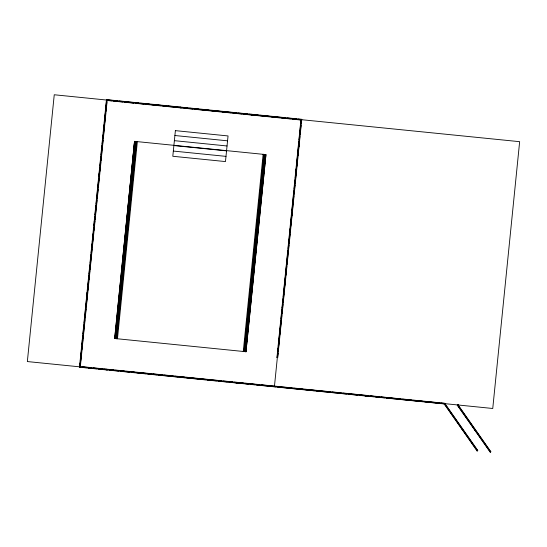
<?xml version="1.0" encoding="UTF-8"?>
<svg xmlns="http://www.w3.org/2000/svg" width="547" height="547" viewBox="0 0 547 547"><rect width="100%" height="100%" fill="white"/><g stroke="black" fill="none" stroke-linecap="round" stroke-linejoin="round"><path stroke-width="0.82" d="M444.786 403.399L444.13 403.843L477.093 450.919L477.743 450.461L444.779 403.385L444.164 403.871L444.834 403.59M277.705 357.389L277.028 357.519L277.719 357.588L301.773 119.314L106.467 99.622L79.486 367.215L444.417 403.946M80.129 362.811L79.705 367.037L80.053 367.071L80.525 362.852M80.3 361.123L80.641 357.738M80.812 356.049L81.236 351.817M81.407 350.128L81.749 346.743M81.92 345.054L82.351 340.829M82.515 339.133L82.857 335.755M83.028 334.06L83.459 329.834M83.629 328.145L83.965 324.761M84.135 323.072L84.477 319.687M84.648 317.998L85.585 308.693M85.756 307.004L86.693 297.705M86.864 296.009L87.205 292.631M87.376 290.936L87.807 286.71M87.971 285.021L88.313 281.637M88.484 279.948L88.915 275.715M89.086 274.026L89.421 270.642M89.592 268.953L90.023 264.727M90.193 263.032L91.041 254.581M91.212 252.885L92.149 243.586M92.32 241.897L93.175 233.439M93.428 230.902L93.769 227.518M93.94 225.829L94.371 221.603M94.542 219.915L94.877 216.53M95.048 214.841L95.479 210.609M95.65 208.92L95.992 205.535M96.156 203.846L96.587 199.621M96.757 197.925L97.605 189.474M97.776 187.778L98.72 178.479M98.884 176.79L99.828 167.485M99.998 165.796L100.333 162.411M100.504 160.722L100.935 156.497M101.106 154.801L101.448 151.423M101.612 149.728L102.043 145.502M102.214 143.813L102.556 140.429M102.727 138.74L103.151 134.507M103.321 132.818L103.663 129.434M103.834 127.745L104.169 124.36M104.34 122.672L105.284 113.373M105.455 111.677L106.391 102.378M79.794 367.181L79.855 366.524L79.985 367.201M79.924 366.859L80.347 362.613M80.518 360.911L80.867 357.512M81.038 355.817L81.38 352.418M81.551 350.716L81.975 346.47M82.153 344.767L82.494 341.369M82.665 339.673L83.007 336.275M83.26 333.725L83.609 330.326M83.78 328.624L84.122 325.226M84.375 322.675L84.635 320.132M84.888 317.581L85.236 314.183M85.407 312.481L85.749 309.082M86.002 306.532L86.344 303.134M86.522 301.438L86.864 298.04M87.035 296.337L87.458 292.091M87.629 290.389L87.978 286.99M88.149 285.288L89.086 275.948M89.257 274.245L89.605 270.847M89.776 269.145L90.118 265.746M90.371 263.196L90.713 259.798M90.891 258.102L91.233 254.704M91.486 252.153L91.828 248.755M91.999 247.053L92.347 243.654M92.6 241.104L92.86 238.56M93.113 236.01L93.455 232.612M93.626 230.909L93.975 227.511M94.146 225.815L94.569 221.562M94.74 219.867L95.082 216.468M95.26 214.766L95.684 210.52M95.855 208.817L96.197 205.419M96.368 203.723L96.716 200.325M96.887 198.623L97.229 195.224M97.482 192.674L97.824 189.276M97.995 187.58L98.344 184.175M98.597 181.631L98.939 178.233M99.11 176.531L99.451 173.132M99.711 170.582L99.971 168.032M100.142 166.336L100.566 162.083M100.737 160.387L101.086 156.989M101.257 155.286L101.68 151.04M101.851 149.338L102.193 145.94M102.364 144.244L102.795 139.991M102.966 138.295L103.226 135.745M103.479 133.195L103.821 129.796M103.998 128.101L104.34 124.702M104.593 122.152L104.935 118.754M105.106 117.051L105.455 113.653M105.708 111.103L106.05 107.704M106.221 106.009L106.562 102.61M80.696 361.157L81.038 357.779M81.209 356.083L81.633 351.858M81.804 350.169L82.146 346.784M82.317 345.095L82.741 340.863M82.912 339.174L83.253 335.79M83.424 334.101L84.361 324.802M84.532 323.106L84.874 319.728M85.045 318.033L85.387 314.655M85.558 312.959L85.982 308.734M86.152 307.045L86.494 303.66M86.665 301.971L87.089 297.746M87.26 296.05L87.602 292.672M87.773 290.977L88.197 286.751M88.368 285.062L88.71 281.678M88.881 279.989L89.817 270.683M89.988 268.994L90.33 265.61M90.501 263.921L91.438 254.622M91.609 252.926L91.951 249.548M92.122 247.853L92.546 243.627M92.716 241.938L93.058 238.554M93.229 236.865L93.571 233.48M93.824 230.943L94.166 227.559M94.337 225.87L94.761 221.644M94.932 219.949L95.274 216.571M95.445 214.875L96.381 205.576M96.552 203.887L96.894 200.503M97.065 198.814L98.002 189.508M98.173 187.819L98.515 184.435M98.686 182.746L99.11 178.52M99.28 176.825L99.622 173.447M99.793 171.751L100.217 167.526M100.388 165.837L100.73 162.452M100.901 160.763L101.325 156.531M101.496 154.842L101.838 151.457M102.009 149.769L102.945 140.47M103.116 138.774L104.053 129.475M104.224 127.786L104.566 124.401M104.737 122.713L105.079 119.328M105.25 117.639L105.674 113.414M105.844 111.718L106.186 108.34M106.357 106.644L106.781 102.419M106.275 369.847L106.535 369.211L106.474 369.868M117.461 338.784L137.345 141.639L136.613 141.564L116.737 338.709L114.644 338.497L134.521 141.352L265.951 154.603L245.979 351.742L265.951 154.603M114.74 338.511L134.521 141.352M115.02 338.538L134.617 141.365M115.472 338.579L135.348 141.441M116.053 338.641L135.929 141.495M132.23 372.466L132.292 371.81L132.429 372.486M158.186 375.085L158.247 374.428L158.384 375.105M184.141 377.703L184.209 377.047L184.339 377.724M210.096 380.315L210.164 379.659L210.294 380.336M236.051 382.934L236.311 382.298L236.249 382.955M244.666 351.612L264.543 154.466M245.247 351.666L265.124 154.521M245.699 351.714L265.575 154.569M262.006 385.553L262.266 384.917L262.204 385.573M276.96 357.512L300.905 120.025L301.725 119.355M277.192 357.205L277.616 352.959M277.787 351.256L278.129 347.865M278.307 346.162L280.871 320.692M281.042 318.99L281.985 309.65M282.156 307.954L282.498 304.556M282.669 302.86L283.1 298.614M283.271 296.918L283.613 293.52M283.784 291.818L284.727 282.478M284.898 280.782L285.24 277.384M285.411 275.688L286.348 266.348M286.525 264.652L287.975 250.218M288.146 248.516L289.089 239.176M289.26 237.48L289.602 234.082M289.773 232.386L290.204 228.14M290.375 226.437L290.717 223.046M290.888 221.344L291.319 217.097M291.489 215.402L291.831 212.004M292.002 210.308L292.344 206.91M292.515 205.214L293.459 195.874M293.63 194.171L293.971 190.78M294.142 189.077L294.566 184.831M294.744 183.136L295.086 179.737M295.257 178.042L296.194 168.702M296.365 167.006L296.706 163.608M296.884 161.912L297.308 157.666M297.479 155.963L297.821 152.565M297.992 150.869L298.423 146.623M298.594 144.928L298.935 141.529M299.106 139.834L299.448 136.435M299.708 133.885L300.563 125.4M300.734 123.697L301.165 119.451M301.206 119.991L301.472 119.355M274.437 386.476L277.78 353.335M277.951 351.639L278.293 348.241M278.553 345.69L278.895 342.292M279.066 340.59L279.408 337.191M279.667 334.641L279.92 332.091M280.18 329.547L280.522 326.149M280.693 324.446L281.035 321.048M281.295 318.498L281.637 315.099M281.808 313.397L282.149 309.999M282.32 308.303L282.751 304.057M282.922 302.354L283.264 298.956M283.435 297.253L283.777 293.855M283.948 292.16L284.378 287.907M284.549 286.211L284.891 282.813M285.062 281.11L285.404 277.712M285.664 275.162L286.006 271.763M286.177 270.068L286.519 266.669M286.772 264.119L287.031 261.569M287.291 259.018L287.633 255.62M287.804 253.924L288.146 250.526M288.406 247.976L288.748 244.577M288.919 242.875L289.26 239.477M289.431 237.781L289.862 233.528M290.033 231.832L290.375 228.434M290.546 226.732L291.401 218.232M291.66 215.689L292.002 212.284M292.173 210.588L292.515 207.19M292.775 204.64L293.117 201.241M293.288 199.539L293.63 196.141M293.883 193.597L294.142 191.047M294.402 188.496L294.744 185.098M294.997 182.548L295.257 179.997M295.428 178.301L295.859 174.049M296.03 172.353L296.371 168.955M296.542 167.252L296.966 163.006M297.144 161.303L297.486 157.905M297.657 156.21L298.512 147.711M298.771 145.16L299.113 141.762M299.284 140.066L299.626 136.661M299.879 134.118L300.228 130.719M300.399 129.017L300.741 125.619M300.994 123.068L301.335 119.67M301.404 120.012L301.465 119.41M277.582 357.239L278.013 352.993M278.184 351.297L278.526 347.899M278.697 346.203L279.64 336.863M279.811 335.167L281.78 315.633M281.951 313.937L282.382 309.691M282.553 307.995L282.895 304.597M283.066 302.901L284.002 293.561M284.18 291.859L285.117 282.519M285.288 280.823L285.63 277.425M285.801 275.729L286.744 266.389M286.915 264.686L288.372 250.252M288.542 248.557L288.884 245.159M289.055 243.463L289.486 239.217M289.657 237.521L289.999 234.123M290.17 232.427L290.601 228.181M290.772 226.479L291.113 223.08M291.284 221.385L292.221 212.045M292.399 210.349L293.848 195.915M294.019 194.212L294.361 190.821M294.539 189.118L294.963 184.872M295.134 183.177L295.476 179.778M295.647 178.083L296.59 168.743M296.761 167.04L297.103 163.649M297.274 161.946L297.705 157.7M297.876 156.004L298.218 152.606M298.388 150.91L299.332 141.57M299.503 139.875L299.845 136.476M300.016 134.774L300.358 131.383M300.529 129.68L300.959 125.434M301.13 123.738L301.472 120.34M287.961 388.172L288.228 387.529L288.16 388.185M313.916 390.784L313.985 390.127L314.115 390.804M339.872 393.402L340.138 392.767L340.07 393.423M365.827 396.021L366.093 395.385L366.025 396.042M391.782 398.64L391.85 397.977L391.98 398.654M417.737 401.252L417.805 400.595L417.935 401.272M444.219 403.925L444.485 403.289M444.479 404.001L444.807 403.775L477.387 450.304L477.066 450.53L444.479 404.001L444.485 403.248L80.354 366.504L107.178 100.491L300.905 120.025M490.249 452.102L490.775 451.747M477.729 450.448L477.093 450.919M457.948 405.095L457.62 405.327L490.208 451.856L490.536 451.631L457.948 405.095L457.689 405.341M477.128 450.735L477.579 450.427M79.534 367.181L80.306 366.545M457.292 405.19L457.921 404.712L490.885 451.788L490.221 452.171L457.271 405.17L457.928 404.725M459.993 425.231L459.453 425.607L460.102 425.388M462.304 428.533L461.88 429.074L462.42 428.698M477.572 450.338L477.148 450.878M108.34 100.012L111.732 100.354M113.427 100.525L117.66 100.956M119.355 101.12L122.747 101.462M124.442 101.633L133.762 102.576M135.458 102.747L138.849 103.089M140.545 103.26L144.777 103.684M146.473 103.855L149.864 104.197M151.56 104.368L154.951 104.709M156.647 104.88L160.88 105.311M162.575 105.482L165.967 105.824M167.662 105.995L176.982 106.932M178.678 107.103L182.069 107.444M183.765 107.615L187.997 108.046M189.693 108.217L193.084 108.559M194.78 108.73L199.019 109.154M200.708 109.325L204.099 109.667M205.795 109.838L209.186 110.179M211.73 110.439L220.202 111.294M221.897 111.465L231.217 112.402M232.913 112.573L236.304 112.914M238 113.085L242.232 113.509M243.928 113.68L247.319 114.022M249.015 114.193L253.254 114.624M254.95 114.795L258.334 115.137M260.03 115.308L264.269 115.732M265.965 115.902L269.356 116.244M271.045 116.415L274.437 116.757M276.132 116.928L285.452 117.872M287.148 118.043L296.474 118.979M298.163 119.15L301.554 119.492M106.501 99.93L107.164 99.992M111.998 100.58L54.249 94.761L27.35 361.56L80.853 366.955M113.619 100.744L117.099 101.092M118.713 101.257L123.041 101.694M124.661 101.858L128.135 102.207M129.755 102.371L133.236 102.72M135.704 102.973L138.329 103.233M140.798 103.486L144.271 103.834M145.974 104.005L149.365 104.347M151.84 104.6L155.314 104.949M156.941 105.113L160.408 105.462M162.883 105.708L166.356 106.063M167.984 106.227L171.45 106.576M173.078 106.74L182.493 107.691M184.12 107.855L187.587 108.203M189.214 108.368L192.681 108.716M195.163 108.962L198.629 109.318M200.257 109.482L203.723 109.831M206.205 110.077L209.604 110.419M211.299 110.59L214.759 110.938M217.248 111.191L219.86 111.458M222.342 111.704L225.802 112.053M227.443 112.217L230.896 112.566M232.537 112.737L236.844 113.167M238.485 113.332L241.938 113.68M243.579 113.844L247.887 114.282M249.528 114.446L252.981 114.795M254.622 114.959L263.169 115.82M265.664 116.073L269.117 116.422M270.758 116.586L274.211 116.935M276.707 117.188L280.153 117.537M281.801 117.701L285.254 118.049M287.749 118.302L291.148 118.644M292.843 118.815L296.289 119.164M297.944 119.328L519.65 141.68L492.751 408.486L440.93 403.262M108.299 100.409L111.691 100.751M113.386 100.921L122.706 101.858M124.401 102.029L133.721 102.973M135.417 103.144L138.808 103.486M140.504 103.656L143.895 103.998M145.584 104.169L149.823 104.593M151.519 104.764L154.91 105.106M156.606 105.277L160.839 105.701M162.534 105.872L165.926 106.214M167.621 106.385L176.941 107.328M178.637 107.499L182.028 107.841M183.724 108.012L187.956 108.436M189.652 108.607L193.043 108.949M194.739 109.12L204.058 110.063M205.754 110.234L209.145 110.576M210.841 110.747L220.161 111.684M221.856 111.855L225.248 112.197M226.943 112.367L231.176 112.798M232.872 112.969L236.263 113.311M237.959 113.482L242.198 113.906M243.894 114.077L247.278 114.419M248.974 114.59L258.293 115.533M259.989 115.704L269.315 116.641M271.011 116.812L274.396 117.154M276.091 117.325L279.483 117.667M281.179 117.837L285.418 118.261M287.107 118.432L290.498 118.774M292.194 118.945L296.433 119.376M298.129 119.547L301.513 119.889M103.834 126.412L104.47 126.672L103.814 126.61M299.004 146.09L298.347 146.022L298.99 146.288M174.896 135.519L227.559 140.825M174.377 140.661L227.039 145.974M173.884 145.564L226.54 150.869M173.331 151.068L225.986 156.374M296.679 169.187L296.023 169.126L296.659 169.385M101.441 150.172L102.077 150.432L101.421 150.363M294.348 192.291L293.671 192.421L294.327 192.489M99.041 173.932L99.677 174.192L99.021 174.124M292.023 215.395L291.36 215.327L292.002 215.593M96.648 197.686L97.284 197.952L96.628 197.884M289.691 238.499L289.035 238.43L289.671 238.69M94.248 221.446L94.891 221.713L94.234 221.644M287.36 261.596L286.683 261.726L287.339 261.794M91.855 245.206L92.491 245.473L91.834 245.405M285.035 284.7L284.372 284.631L285.014 284.898M89.462 268.967L90.098 269.233L89.441 269.165M282.703 307.804L282.026 307.934L282.683 307.995M87.062 292.727L87.705 292.994L87.041 292.925M280.372 330.901L279.715 330.839L280.351 331.099M84.669 316.487L85.305 316.747L84.648 316.686M114.644 338.497L246.075 351.748M82.276 340.248L82.912 340.507L82.255 340.446M82.296 366.9L91.636 367.844M93.339 368.015L102.679 368.958M104.374 369.129L107.773 369.471M109.475 369.642L113.721 370.073M115.417 370.244L118.815 370.586M120.518 370.757L124.764 371.181M126.46 371.351L129.858 371.7M131.56 371.871L134.959 372.213M136.654 372.384L146.001 373.327M147.697 373.498L151.095 373.84M152.798 374.011L157.044 374.435M158.739 374.606L162.138 374.955M163.833 375.126L173.18 376.062M174.876 376.233L178.274 376.582M179.977 376.753L184.223 377.177M185.918 377.348L189.317 377.69M191.019 377.861L195.265 378.292M196.961 378.462L205.46 379.317M207.156 379.488L216.503 380.432M218.198 380.603L221.597 380.944M223.292 381.115L227.545 381.546M229.241 381.717L232.639 382.059M234.335 382.23L238.588 382.661M240.283 382.832L243.682 383.173M245.377 383.344L248.776 383.686M250.478 383.857L254.724 384.288M256.42 384.459L259.818 384.801M261.521 384.972L275.962 386.428M277.657 386.599L287.004 387.543M288.7 387.714L292.098 388.055M293.794 388.226L298.047 388.657M299.742 388.828L303.141 389.17M304.836 389.341L309.089 389.765M310.785 389.936L314.183 390.284M315.879 390.455L330.32 391.912M332.022 392.083L341.362 393.019M343.065 393.19L346.463 393.539M348.159 393.71L357.506 394.647M359.201 394.818L368.548 395.761M370.244 395.932L373.642 396.274M375.338 396.445L379.591 396.876M381.286 397.047L384.685 397.389M386.38 397.56L400.821 399.016M402.524 399.187L411.864 400.131M413.566 400.301L416.964 400.643M418.66 400.814L422.906 401.245M424.609 401.416L428.007 401.758M429.703 401.929L439.05 402.872M440.745 403.043L444.143 403.385L444.109 403.734L440.704 403.44M82.467 367.119L85.947 367.468M87.568 367.632L91.896 368.069M93.51 368.234L96.99 368.582M98.61 368.746L108.032 369.697M109.653 369.861L118.22 370.722M120.696 370.975L124.169 371.324M125.789 371.488L129.263 371.837M131.738 372.083L135.205 372.439M136.832 372.603L140.305 372.951M142.781 373.198L146.179 373.539M147.875 373.71L151.341 374.066M152.969 374.23L156.442 374.579M158.069 374.743L162.384 375.174M164.011 375.338L167.478 375.686M169.112 375.851L173.426 376.288M175.054 376.452L178.52 376.801M180.154 376.965L183.614 377.314M185.317 377.485L188.708 377.833M191.197 378.08L194.657 378.428M196.291 378.592L199.751 378.941M202.24 379.194L205.699 379.543M207.334 379.707L210.793 380.056M213.282 380.309L216.735 380.657M218.376 380.821L221.836 381.17M223.477 381.334L226.93 381.683M228.571 381.847L232.872 382.285M234.513 382.449L237.966 382.797M239.613 382.962L243.914 383.399M245.555 383.563L249.008 383.912M250.656 384.076L254.102 384.425M256.598 384.678L259.203 384.938M261.698 385.191L265.145 385.539M266.792 385.703L270.239 386.052M272.741 386.305L276.187 386.647M277.835 386.818L281.281 387.167M283.784 387.413L287.23 387.761M288.878 387.932L292.324 388.274M293.978 388.445L303.359 389.389M305.021 389.56L308.46 389.902M310.115 390.073L314.402 390.503M316.063 390.667L319.496 391.016M321.157 391.187L324.597 391.529M327.106 391.782L330.504 392.124M332.2 392.295L335.632 392.643M338.149 392.896L340.733 393.156M343.243 393.409L346.675 393.758M348.343 393.922L351.769 394.271M353.437 394.442L357.717 394.872M359.386 395.037L362.811 395.385M364.48 395.549L368.753 395.98M370.428 396.151L373.854 396.5M375.522 396.664L378.948 397.013M380.623 397.177L384.042 397.525M386.565 397.778L389.99 398.127M391.666 398.291L395.084 398.64M397.607 398.893L401.026 399.235M402.708 399.406L406.127 399.748M408.65 400.007L411.221 400.267M413.751 400.52L417.163 400.862M418.845 401.033L422.263 401.375M423.946 401.546L428.205 401.977M429.887 402.148L433.299 402.489M434.988 402.66L439.248 403.091M82.255 367.297L86.501 367.721M88.197 367.899L91.595 368.24M93.298 368.411L96.696 368.753M98.392 368.924L102.638 369.348M104.34 369.519L107.738 369.868M109.434 370.039L118.781 370.975M120.477 371.146L129.824 372.09M131.519 372.261L134.918 372.603M136.613 372.774L140.011 373.122M141.714 373.293L145.96 373.717M147.656 373.888L151.054 374.23M152.757 374.401L157.003 374.832M158.698 375.003L162.097 375.345M163.799 375.516L173.139 376.459M174.842 376.63L178.24 376.972M179.936 377.143L184.182 377.574M185.884 377.745L189.283 378.086M190.978 378.257L205.419 379.714M207.115 379.885L210.513 380.227M212.215 380.397L216.462 380.828M218.157 380.999L221.556 381.341M223.258 381.512L227.504 381.943M229.2 382.114L232.598 382.456M234.301 382.627L243.641 383.57M245.343 383.741L248.741 384.083M250.437 384.254L254.683 384.678M256.386 384.856L259.784 385.197M261.48 385.368L270.82 386.305M272.522 386.483L275.92 386.825M277.616 386.996L281.014 387.338M282.717 387.508L286.963 387.932M288.659 388.103L292.057 388.452M293.76 388.623L298.006 389.047M299.701 389.218L303.1 389.56M304.802 389.731L314.142 390.674M315.845 390.845L330.279 392.302M331.981 392.472L341.321 393.416M343.024 393.587L346.422 393.929M348.118 394.1L357.464 395.043M359.16 395.214L362.558 395.556M364.261 395.727L368.507 396.158M370.203 396.329L373.601 396.671M375.304 396.842L384.644 397.785M386.346 397.956L411.823 400.527M413.525 400.698L416.923 401.04M418.619 401.211L422.865 401.635M424.568 401.813L427.966 402.154M429.662 402.325L439.009 403.262M134.897 141.393L136.613 141.564M106.508 99.67L107.137 100.443M457.866 404.753L457.326 405.129M133.242 102.392L133.372 103.068L133.242 102.392M156.832 104.771L156.962 105.448L156.832 104.771M175.389 130.637L172.804 156.271L225.467 161.577L228.051 135.943L175.389 130.637M180.421 107.15L180.551 107.827L180.421 107.15M204.017 109.523L204.147 110.2L204.017 109.523M227.607 111.903L227.737 112.579L227.607 111.903M251.196 114.282L251.326 114.959L251.196 114.282M263.134 154.322L243.258 351.468L243.983 351.543L263.866 154.398L263.134 154.322M274.792 116.661L274.922 117.338L274.792 116.661M473.134 426.551L472.704 427.098L473.134 426.551M475.452 429.86L475.022 430.4L475.452 429.86"/></g></svg>
